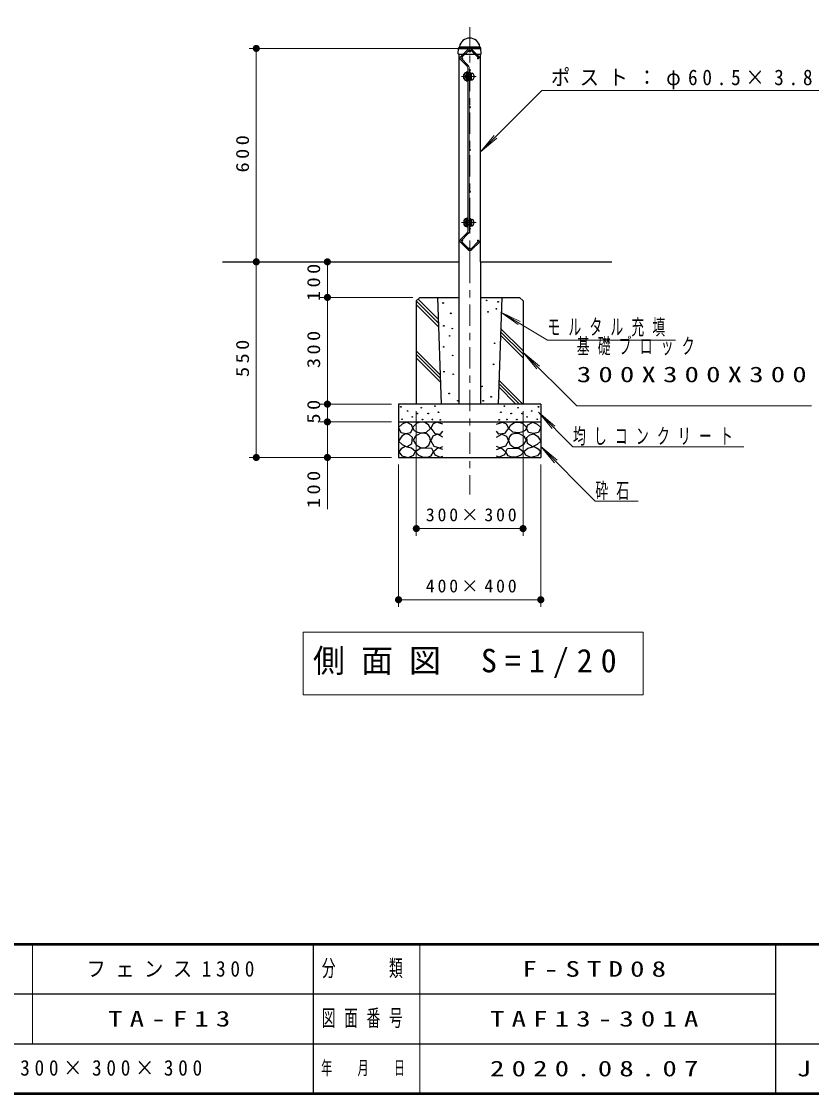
# Model space of a CAD drawing. Units: millimetres on the paper, scale 1:20. Extents: x -385 to 0, y 0 to 267.
# Drawn here: x -176 to -64.9, y 0 to 150.7 of the extents above; entities that cross this region are included whole.
import ezdxf

# ---------------------------------------------------------------- set-up
doc = ezdxf.new("R2010")
doc.units = ezdxf.units.MM
doc.linetypes.add('USER1', pattern=[4.5, 2.5, -2])
doc.linetypes.add('USER2', pattern=[6, 3, -1, 1, -1])
doc.layers.add('LY_1', color=7, linetype='Continuous', lineweight=13)
doc.styles.add('ＭＳ ゴシック', font='')
doc.styles.get('ＭＳ ゴシック').set_extended_font_data('MS Gothic')

# ---------------------------------------------------------------- blocks, each defined once
blk = doc.blocks.new('filled_dot')
at = {"color": 0, "linetype": 'Continuous', "lineweight": -2, "const_width": 1.25}
blk.add_lwpolyline([(-0.625, 0, 1), (0.625, 0, 1)], format="xyb", close=True, dxfattribs=at)

msp = doc.modelspace()

# ---------------------------------------------------------------- linework, layer by layer
at = {"layer": 'LY_1', "linetype": 'USER2'}
for p, q in [((-113.014, 116.912), (-113.014, 150.703)), ((-112.104, 142.962), (-114.153, 142.962)), ((-112.104, 122.434), (-114.153, 122.434)), ((-113.014, 116.912), (-113.014, 84.213))]:
    msp.add_line(p, q, dxfattribs=at)
at = {"layer": 'LY_1'}
for p, q in [((-114.014, 146.915), (-144.014, 146.915)), ((-143.014, 116.912), (-143.014, 146.915)), ((-114.255, 145.785), (-113.225, 146.816)), ((-114.128, 145.658), (-113.098, 146.688)), ((-112.871, 146.688), (-111.706, 145.524)), ((-112.744, 146.816), (-111.579, 145.651)), ((-113.424, 144.473), (-114.255, 145.304)), ((-113.296, 144.6), (-114.128, 145.432)), ((-111.706, 145.524), (-111.579, 145.651)), ((-113.274, 132.698), (-113.274, 144.113)), ((-113.094, 132.698), (-113.094, 144.113)), ((-102.87, 140.998), (-111.502, 132.366)), ((-102.87, 140.998), (-62.581, 140.998)), ((-111.502, 132.366), (-109.574, 134.664)), ((-111.502, 132.366), (-109.204, 134.295)), ((-113.274, 132.698), (-113.274, 121.282)), ((-113.094, 132.698), (-113.094, 121.282)), ((-113.424, 120.923), (-114.255, 120.091)), ((-113.296, 120.795), (-114.128, 119.964)), ((-114.255, 119.61), (-113.225, 118.58)), ((-114.128, 119.738), (-113.098, 118.707)), ((-112.871, 118.707), (-111.706, 119.872)), ((-112.744, 118.58), (-111.579, 119.745)), ((-111.706, 119.872), (-111.579, 119.745)), ((-143.014, 89.412), (-143.014, 116.912)), ((-133.014, 111.912), (-133.014, 116.912)), ((-121.014, 111.912), (-134.014, 111.912)), ((-133.014, 96.912), (-133.014, 111.912)), ((-117.411, 108.803), (-120.267, 111.659)), ((-117.394, 108.291), (-120.514, 111.411)), ((-117.377, 107.779), (-120.514, 110.916)), ((-108.618, 109.858), (-106.194, 108.091)), ((-108.618, 109.858), (-105.924, 108.539)), ((-102.081, 105.917), (-108.618, 109.858)), ((-105.514, 103.911), (-108.676, 107.073)), ((-105.514, 104.406), (-108.66, 107.552)), ((-105.514, 103.416), (-108.692, 106.594)), ((-102.081, 105.917), (-84.081, 105.917)), ((-117.152, 101.044), (-120.514, 104.406)), ((-105.514, 104.162), (-103.572, 101.875)), ((-105.514, 104.162), (-103.204, 102.248)), ((-97.947, 96.688), (-105.514, 104.162)), ((-117.135, 100.532), (-120.514, 103.911)), ((-117.118, 100.02), (-120.514, 103.417)), ((-106.014, 96.911), (-108.918, 99.815)), ((-105.52, 96.912), (-108.902, 100.294)), ((-106.509, 96.912), (-108.934, 99.336)), ((-124.014, 96.912), (-134.014, 96.912)), ((-133.014, 94.412), (-133.014, 96.912)), ((-97.947, 96.688), (-64.947, 96.688)), ((-120.514, 95.912), (-120.514, 78.412)), ((-105.514, 95.912), (-105.514, 78.412)), ((-103.328, 95.762), (-101.4, 93.464)), ((-103.328, 95.762), (-101.03, 93.834)), ((-98.49, 90.924), (-103.328, 95.762)), ((-124.014, 94.412), (-134.014, 94.412)), ((-133.014, 82.152), (-133.014, 94.412)), ((-103.032, 90.953), (-101.104, 88.655)), ((-103.032, 90.953), (-100.734, 89.024)), ((-95.348, 83.268), (-103.032, 90.953)), ((-98.49, 90.924), (-74.49, 90.924)), ((-134.014, 89.412), (-144.014, 89.412)), ((-124.014, 89.412), (-134.014, 89.412)), ((-123.014, 88.412), (-123.014, 68.412)), ((-103.014, 88.412), (-103.014, 68.412)), ((-95.348, 83.268), (-89.348, 83.268)), ((-105.514, 79.412), (-120.514, 79.412)), ((-103.014, 69.412), (-123.014, 69.412)), ((-136.442, 64.856), (-136.442, 56.056)), ((-88.642, 64.856), (-136.442, 64.856)), ((-88.642, 56.056), (-88.642, 64.856)), ((-136.442, 56.056), (-88.642, 56.056)), ((-174.5, 21), (-174.5, 7)), ((-120, 21), (-120, 0))]:
    msp.add_line(p, q, dxfattribs=at)
at = {"layer": 'LY_1', "lineweight": 25}
for p, q in [((-114.624, 146.152), (-114.604, 146.878)), ((-114.542, 147.023), (-114.475, 147.091)), ((-114.541, 146.937), (-111.488, 146.937)), ((-114.527, 146.912), (-111.502, 146.912)), ((-114.405, 147.111), (-111.623, 147.111)), ((-111.486, 147.023), (-111.554, 147.091)), ((-111.405, 146.152), (-111.425, 146.878)), ((-114.624, 146.152), (-114.586, 146.112)), ((-114.586, 146.112), (-111.443, 146.112)), ((-114.527, 146.112), (-114.527, 116.912)), ((-111.502, 116.912), (-111.502, 146.112)), ((-111.405, 146.152), (-111.443, 146.112)), ((-113.844, 142.687), (-113.844, 143.237)), ((-113.389, 143.562), (-113.514, 143.562)), ((-113.514, 143.562), (-113.514, 142.362)), ((-113.484, 142.712), (-113.484, 143.212)), ((-113.484, 143.212), (-112.734, 143.212)), ((-113.464, 143.274), (-113.019, 143.274)), ((-113.274, 143.587), (-113.389, 143.587)), ((-113.389, 143.587), (-113.389, 142.337)), ((-113.274, 143.587), (-113.274, 142.337)), ((-113.094, 143.587), (-112.934, 143.587)), ((-113.094, 142.337), (-113.094, 143.587)), ((-112.994, 143.249), (-113.019, 143.274)), ((-112.994, 142.674), (-112.994, 143.249)), ((-112.934, 142.337), (-112.934, 143.587)), ((-112.934, 143.487), (-112.859, 143.487)), ((-112.859, 143.487), (-112.859, 142.437)), ((-112.859, 143.422), (-112.734, 143.422)), ((-112.734, 142.502), (-112.734, 143.422)), ((-112.734, 143.412), (-112.684, 143.412)), ((-113.514, 142.362), (-113.389, 142.362)), ((-113.484, 142.712), (-112.734, 142.712)), ((-113.464, 142.649), (-113.019, 142.649)), ((-113.274, 142.337), (-113.389, 142.337)), ((-113.094, 142.337), (-112.934, 142.337)), ((-113.019, 142.649), (-112.994, 142.674)), ((-112.859, 142.437), (-112.934, 142.437)), ((-112.859, 142.998), (-112.734, 142.965)), ((-112.859, 142.958), (-112.734, 142.925)), ((-112.859, 142.502), (-112.734, 142.502)), ((-112.734, 142.512), (-112.684, 142.512)), ((-112.434, 143.162), (-112.434, 142.762)), ((-113.844, 122.709), (-113.844, 122.159)), ((-113.514, 123.034), (-113.389, 123.034)), ((-113.514, 121.834), (-113.514, 123.034)), ((-113.484, 122.684), (-113.484, 122.184)), ((-113.484, 122.684), (-112.734, 122.684)), ((-113.484, 122.184), (-112.734, 122.184)), ((-113.464, 122.747), (-113.019, 122.747)), ((-113.464, 122.122), (-113.019, 122.122)), ((-113.274, 123.059), (-113.389, 123.059)), ((-113.389, 121.809), (-113.389, 123.059)), ((-113.274, 121.809), (-113.274, 123.059)), ((-113.094, 123.059), (-112.934, 123.059)), ((-113.094, 123.059), (-113.094, 121.809)), ((-113.019, 122.747), (-112.994, 122.722)), ((-112.994, 122.147), (-113.019, 122.122)), ((-112.994, 122.722), (-112.994, 122.147)), ((-112.934, 123.059), (-112.934, 121.809)), ((-112.859, 122.959), (-112.934, 122.959)), ((-112.859, 121.909), (-112.859, 122.959)), ((-112.859, 122.894), (-112.734, 122.894)), ((-112.859, 122.437), (-112.734, 122.471)), ((-112.859, 122.397), (-112.734, 122.431)), ((-112.734, 122.894), (-112.734, 121.974)), ((-112.734, 122.884), (-112.684, 122.884)), ((-112.434, 122.234), (-112.434, 122.634)), ((-113.389, 121.834), (-113.514, 121.834)), ((-113.274, 121.809), (-113.389, 121.809)), ((-113.094, 121.809), (-112.934, 121.809)), ((-112.934, 121.909), (-112.859, 121.909)), ((-112.859, 121.974), (-112.734, 121.974)), ((-112.734, 121.984), (-112.684, 121.984)), ((-147.764, 116.912), (-114.527, 116.912)), ((-114.527, 116.912), (-114.527, 96.912)), ((-111.502, 116.912), (-93.042, 116.912)), ((-111.502, 116.912), (-111.502, 96.912)), ((-120.514, 111.412), (-120.014, 111.912)), ((-120.014, 111.912), (-114.527, 111.912)), ((-117.514, 111.912), (-117.014, 96.912)), ((-111.502, 111.912), (-106.014, 111.912)), ((-108.514, 111.912), (-109.014, 96.912)), ((-106.014, 111.912), (-105.514, 111.412)), ((-120.514, 111.412), (-120.514, 96.912)), ((-105.514, 111.412), (-105.514, 96.912)), ((-103.014, 96.912), (-123.014, 96.912)), ((-123.014, 96.912), (-123.014, 89.412)), ((-103.014, 96.912), (-103.014, 89.412)), ((-123.014, 94.412), (-103.014, 94.412)), ((-123.014, 89.412), (-103.014, 89.412)), ((-135, 21), (-135, 0)), ((-70, 21), (-70, 0)), ((-187.5, 14), (-70, 14)), ((-242.5, 7), (0, 7))]:
    msp.add_line(p, q, dxfattribs=at)
at = {"layer": 'LY_1', "linetype": 'USER1'}
for p, q in [((-113.594, 143.212), (-113.623, 143.162)), ((-113.616, 143.174), (-112.994, 143.174)), ((-113.594, 143.212), (-112.994, 143.212)), ((-113.514, 143.287), (-113.389, 143.287)), ((-113.274, 143.337), (-113.389, 143.337)), ((-112.934, 143.337), (-113.094, 143.337)), ((-113.623, 143.162), (-113.844, 143.162)), ((-113.623, 142.962), (-113.844, 142.962)), ((-113.623, 142.762), (-113.844, 142.762)), ((-113.623, 142.762), (-113.623, 143.162)), ((-113.594, 142.712), (-113.623, 142.762)), ((-113.616, 142.749), (-112.994, 142.749)), ((-113.594, 142.712), (-112.994, 142.712)), ((-113.514, 142.637), (-113.389, 142.637)), ((-113.274, 142.587), (-113.389, 142.587)), ((-112.934, 142.587), (-113.094, 142.587)), ((-113.623, 122.634), (-113.844, 122.634)), ((-113.623, 122.434), (-113.844, 122.434)), ((-113.623, 122.234), (-113.844, 122.234)), ((-113.594, 122.684), (-113.623, 122.634)), ((-113.623, 122.634), (-113.623, 122.234)), ((-113.594, 122.184), (-113.623, 122.234)), ((-113.616, 122.647), (-112.994, 122.647)), ((-113.616, 122.222), (-112.994, 122.222)), ((-113.594, 122.684), (-112.994, 122.684)), ((-113.594, 122.184), (-112.994, 122.184)), ((-113.514, 122.759), (-113.389, 122.759)), ((-113.514, 122.109), (-113.389, 122.109)), ((-113.274, 122.809), (-113.389, 122.809)), ((-112.934, 122.809), (-113.094, 122.809)), ((-113.274, 122.059), (-113.389, 122.059)), ((-112.934, 122.059), (-113.094, 122.059))]:
    msp.add_line(p, q, dxfattribs=at)
at = {"layer": 'LY_1', "lineweight": 50}
for p, q in [((-385, 21), (0, 21)), ((-385, 0), (0, 0))]:
    msp.add_line(p, q, dxfattribs=at)
at = {"layer": 'LY_1', "lineweight": 25}
for points in [[(-121.892, 94.382), (-122.526, 94.081), (-123.001, 93.605), (-122.7, 92.908), (-121.971, 92.766), (-121.274, 92.924), (-121.021, 93.51), (-121.211, 94.017)], [(-119.921, 94.386), (-120.448, 94.251), (-121.029, 93.616), (-120.799, 93.197), (-120.342, 92.959), (-119.826, 92.886), (-119.083, 92.954), (-118.515, 93.494), (-118.799, 93.994), (-119.332, 94.305)], [(-106.108, 94.386), (-105.581, 94.251), (-105, 93.616), (-105.23, 93.197), (-105.687, 92.959), (-106.203, 92.886), (-106.946, 92.954), (-107.514, 93.494), (-107.23, 93.994), (-106.696, 94.305)], [(-104.137, 94.382), (-103.503, 94.081), (-103.028, 93.605), (-103.329, 92.908), (-104.058, 92.766), (-104.755, 92.924), (-105.008, 93.51), (-104.818, 94.017)], [(-122.019, 92.734), (-122.557, 92.385), (-123.001, 91.704), (-122.494, 91.245), (-121.829, 90.928), (-121.132, 91.372), (-121.052, 92.211), (-121.46, 92.574)], [(-120.556, 91.17), (-119.934, 90.825), (-119.259, 90.778), (-118.745, 91.139), (-118.502, 91.737), (-118.613, 92.275), (-118.961, 92.683), (-119.427, 92.848), (-119.961, 92.791), (-120.651, 92.422), (-120.948, 91.845)], [(-105.473, 91.17), (-106.094, 90.825), (-106.77, 90.778), (-107.284, 91.139), (-107.527, 91.737), (-107.415, 92.275), (-107.068, 92.683), (-106.602, 92.848), (-106.067, 92.791), (-105.378, 92.422), (-105.081, 91.845)], [(-104.01, 92.734), (-103.471, 92.385), (-103.028, 91.704), (-103.535, 91.245), (-104.2, 90.928), (-104.897, 91.372), (-104.976, 92.211), (-104.569, 92.574)], [(-122.06, 90.937), (-122.628, 90.618), (-122.966, 90.196), (-122.563, 89.63), (-121.62, 89.426), (-120.904, 89.746), (-120.631, 90.251), (-121.17, 90.706)], [(-119.204, 90.73), (-119.988, 90.69), (-120.651, 90.217), (-120.218, 89.757), (-119.529, 89.446), (-118.964, 89.438), (-118.421, 89.662), (-118.083, 90.19), (-118.34, 90.676)], [(-106.824, 90.73), (-106.04, 90.69), (-105.378, 90.217), (-105.811, 89.757), (-106.5, 89.446), (-107.065, 89.438), (-107.608, 89.662), (-107.946, 90.19), (-107.689, 90.676)], [(-103.969, 90.937), (-103.4, 90.618), (-103.063, 90.196), (-103.466, 89.63), (-104.409, 89.426), (-105.124, 89.746), (-105.398, 90.251), (-104.859, 90.706)]]:
    msp.add_lwpolyline(points, close=True, dxfattribs=at)
for points in [[(-116.764, 94.076), (-117.62, 94.393), (-118.159, 94.124), (-118.475, 93.522), (-117.889, 92.762), (-117.113, 92.698), (-116.764, 93.094)], [(-109.264, 94.076), (-108.409, 94.393), (-107.87, 94.124), (-107.553, 93.522), (-108.14, 92.762), (-108.916, 92.698), (-109.264, 93.094)], [(-116.78, 92.27), (-117.541, 92.666), (-118.174, 92.413), (-118.475, 91.763), (-118.032, 90.987), (-117.271, 90.75), (-116.78, 90.955)], [(-109.249, 92.27), (-108.488, 92.666), (-107.854, 92.413), (-107.553, 91.763), (-107.997, 90.987), (-108.757, 90.75), (-109.249, 90.955)], [(-116.764, 90.544), (-117.43, 90.75), (-118.079, 90.195), (-117.905, 89.799), (-117.176, 89.435), (-116.764, 89.593)], [(-109.264, 90.544), (-108.599, 90.75), (-107.949, 90.195), (-108.124, 89.799), (-108.852, 89.435), (-109.264, 89.593)]]:
    msp.add_lwpolyline(points, dxfattribs=at)
for centre, radius in [((-113.014, 146.512), 0.125), ((-110.634, 111.493), 0.05), ((-116.739, 111.123), 0.05), ((-109.255, 110.311), 0.05), ((-109.009, 111.296), 0.05), ((-115.656, 109.671), 0.05), ((-110.437, 109.892), 0.05), ((-116.641, 107.923), 0.05), ((-115.453, 107.53), 0.035), ((-115.836, 106.504), 0.035), ((-109.502, 105.461), 0.05), ((-116.665, 104.969), 0.05), ((-115.398, 103.755), 0.035), ((-109.649, 102.507), 0.05), ((-116.616, 101.473), 0.05), ((-115.331, 101.114), 0.035), ((-115.902, 98.396), 0.05), ((-111.274, 99.405), 0.05), ((-109.994, 97.928), 0.05), ((-122.684, 96.52), 0.05), ((-119.817, 96.409), 0.05), ((-117.894, 96.616), 0.05), ((-114.671, 97.386), 0.05), ((-111.126, 97.362), 0.05), ((-108.135, 96.616), 0.05), ((-106.212, 96.409), 0.05), ((-103.345, 96.52), 0.05), ((-121.734, 95.95), 0.05), ((-121.084, 95.11), 0.05), ((-120.387, 95.586), 0.05), ((-118.84, 95.589), 0.05), ((-117.394, 95.765), 0.05), ((-108.635, 95.765), 0.05), ((-107.189, 95.589), 0.05), ((-105.642, 95.586), 0.05), ((-104.945, 95.11), 0.05), ((-104.295, 95.95), 0.05), ((-122.526, 94.778), 0.05), ((-119.642, 94.73), 0.05), ((-118.258, 94.738), 0.05), ((-117.15, 94.711), 0.05), ((-108.879, 94.711), 0.05), ((-107.77, 94.738), 0.05), ((-106.386, 94.73), 0.05), ((-103.503, 94.778), 0.05)]:
    msp.add_circle(centre, radius, dxfattribs=at)
at = {"layer": 'LY_1'}
for centre in [(-113.034, 146.625), (-114.064, 145.495), (-111.834, 145.524), (-113.004, 143.86), (-113.004, 138.66), (-113.004, 132.66), (-113.004, 126.735), (-113.004, 121.535), (-114.064, 119.9), (-111.834, 119.872), (-113.034, 118.771)]:
    msp.add_circle(centre, 0.09, dxfattribs=at)
at = {"layer": 'LY_1', "lineweight": 25}
for centre, radius, start, end in [((-113.014, 146.908), 1.454, 9.17167, 170.82833), ((-114.394, 146.875), 0.21, 135, 178.99406), ((-114.539, 147.154), 0.09, 315, 350.82833), ((-111.49, 147.154), 0.09, 186.19155, 225), ((-111.635, 146.875), 0.21, 1.00594, 45), ((-113.394, 143.02), 0.5, 112.30281, 154.36275), ((-113.564, 143.437), 0.05, 0, 112.30281), ((-113.464, 143.324), 0.05, 180, 270), ((-112.684, 143.162), 0.25, 0, 90), ((-113.394, 142.903), 0.5, 205.63725, 247.69719), ((-113.564, 142.487), 0.05, 247.69719, 0), ((-113.464, 142.599), 0.05, 90, 180), ((-112.684, 142.762), 0.25, 270, 0), ((-113.394, 122.493), 0.5, 112.30281, 154.36275), ((-113.394, 122.375), 0.5, 205.63725, 247.69719), ((-113.564, 122.909), 0.05, 0, 112.30281), ((-113.464, 122.797), 0.05, 180, 270), ((-113.464, 122.072), 0.05, 90, 180), ((-112.684, 122.634), 0.25, 0, 90), ((-112.684, 122.234), 0.25, 270, 0), ((-113.564, 121.959), 0.05, 247.69719, 0)]:
    msp.add_arc(centre, radius, start, end, dxfattribs=at)
at = {"layer": 'LY_1'}
for centre, radius, start, end in [((-112.984, 146.575), 0.34, 45, 135), ((-112.984, 146.575), 0.16, 45, 135), ((-114.015, 145.545), 0.34, 135, 225), ((-114.015, 145.545), 0.16, 135, 225), ((-113.784, 144.113), 0.51, 0, 45), ((-113.784, 144.113), 0.69, 0, 45), ((-113.784, 121.282), 0.51, 315, 0), ((-113.784, 121.282), 0.69, 315, 0), ((-114.015, 119.851), 0.34, 135, 225), ((-114.015, 119.851), 0.16, 135, 225), ((-112.984, 118.82), 0.34, 225, 315), ((-112.984, 118.82), 0.16, 225, 315)]:
    msp.add_arc(centre, radius, start, end, dxfattribs=at)

# ---------------------------------------------------------------- block references
at = {"layer": 'LY_1', "xscale": 0.4, "yscale": 0.4}
for p, rotation in [((-143.014, 146.915), 270), ((-143.014, 116.912), 90), ((-143.014, 116.912), 270), ((-133.014, 116.912), 270), ((-133.014, 111.912), 270), ((-133.014, 111.912), 90), ((-133.014, 96.912), 270), ((-133.014, 96.912), 90), ((-133.014, 94.412), 270), ((-133.014, 94.412), 90), ((-143.014, 89.412), 90), ((-133.014, 89.412), 90), ((-105.514, 79.412), 180), ((-103.014, 69.412), 180)]:
    msp.add_blockref('filled_dot', p, dxfattribs=dict(at, rotation=rotation))
for p in [(-120.514, 79.412), (-123.014, 69.412)]:
    msp.add_blockref('filled_dot', p, dxfattribs=at)

# ---------------------------------------------------------------- texts
at = {"layer": 'LY_1', "style": 'ＭＳ ゴシック'}
for s, insert, char_height, attachment_point in [('\\T1.5;\\W0.9;ポスト：φ60.5×3.8', (-101.581, 141.148), 2.199, 7), ('\\T1.64;\\W0.6;モルタル充填', (-102.081, 106.417), 2.199, 7), ('\\T1.64;\\W0.6;基礎ブロック', (-97.947, 106.188), 2.199, 1), ('\\T1.5;\\W1.35;300X300X300', (-97.947, 102.188), 2.199, 1), ('\\T1.64;\\W0.6;均しコンクリート', (-98.49, 91.074), 2.199, 7), ('\\T1.64;\\W0.6;砕石', (-95.348, 83.418), 2.199, 7), ('\\T1.32;300×300', (-112.594, 80.412), 1.833, 8), ('\\T1.32;400×400', (-112.594, 70.412), 1.833, 8), ('\\T1.5;側面図\\~S=1/20', (-135.042, 60.456), 3.299, 4), ('\\T1.5;\\W0.9;フェンス1300', (-154.75, 17.5), 2.199, 5), ('\\T1.64;\\W0.6;分\u3000\u3000類', (-127.5, 17.5), 2.346, 5), ('\\T1.5;\\W1.35;F-STD08', (-95, 17.5), 2.199, 5), ('\\T1.64;\\W0.6;図面番号', (-127.5, 10.5), 2.346, 5), ('\\T1.5;\\W1.35;TA-F13', (-154.75, 10.5), 2.199, 5), ('\\T1.5;\\W1.35;TAF13-301A', (-95, 10.5), 2.199, 5), ('\\T1.5;\\W0.9;基礎ブロック300×300×300', (-200.5, 3.5), 2.199, 4), ('\\T1.64;\\W0.6;年\u3000月\u3000日', (-127.5, 3.5), 1.906, 5), ('\\T1.5;\\W1.35;2020.08.07', (-95, 3.5), 2.199, 5), ('\\T1.5;\\W1.35;JOB', (-62.5, 3.5), 2.199, 5)]:
    msp.add_mtext(s, dxfattribs=dict(at, insert=insert, char_height=char_height, attachment_point=attachment_point))
at = {"layer": 'LY_1', "char_height": 1.833, "attachment_point": 8, "rotation": 90, "style": 'ＭＳ ゴシック'}
for s, insert in [('\\T1.33;\\W1.15;600', (-144.014, 132.33)), ('\\T1.33;\\W1.15;100', (-134.014, 114.256)), ('\\T1.33;\\W1.15;300', (-134.014, 104.828)), ('\\T1.33;\\W1.15;550', (-144.014, 103.577)), ('\\T1.34;\\W1.15;50', (-134.014, 96.089)), ('\\T1.33;\\W1.15;100', (-134.014, 85.152))]:
    msp.add_mtext(s, dxfattribs=dict(at, insert=insert))

doc.saveas('drawing.dxf')
